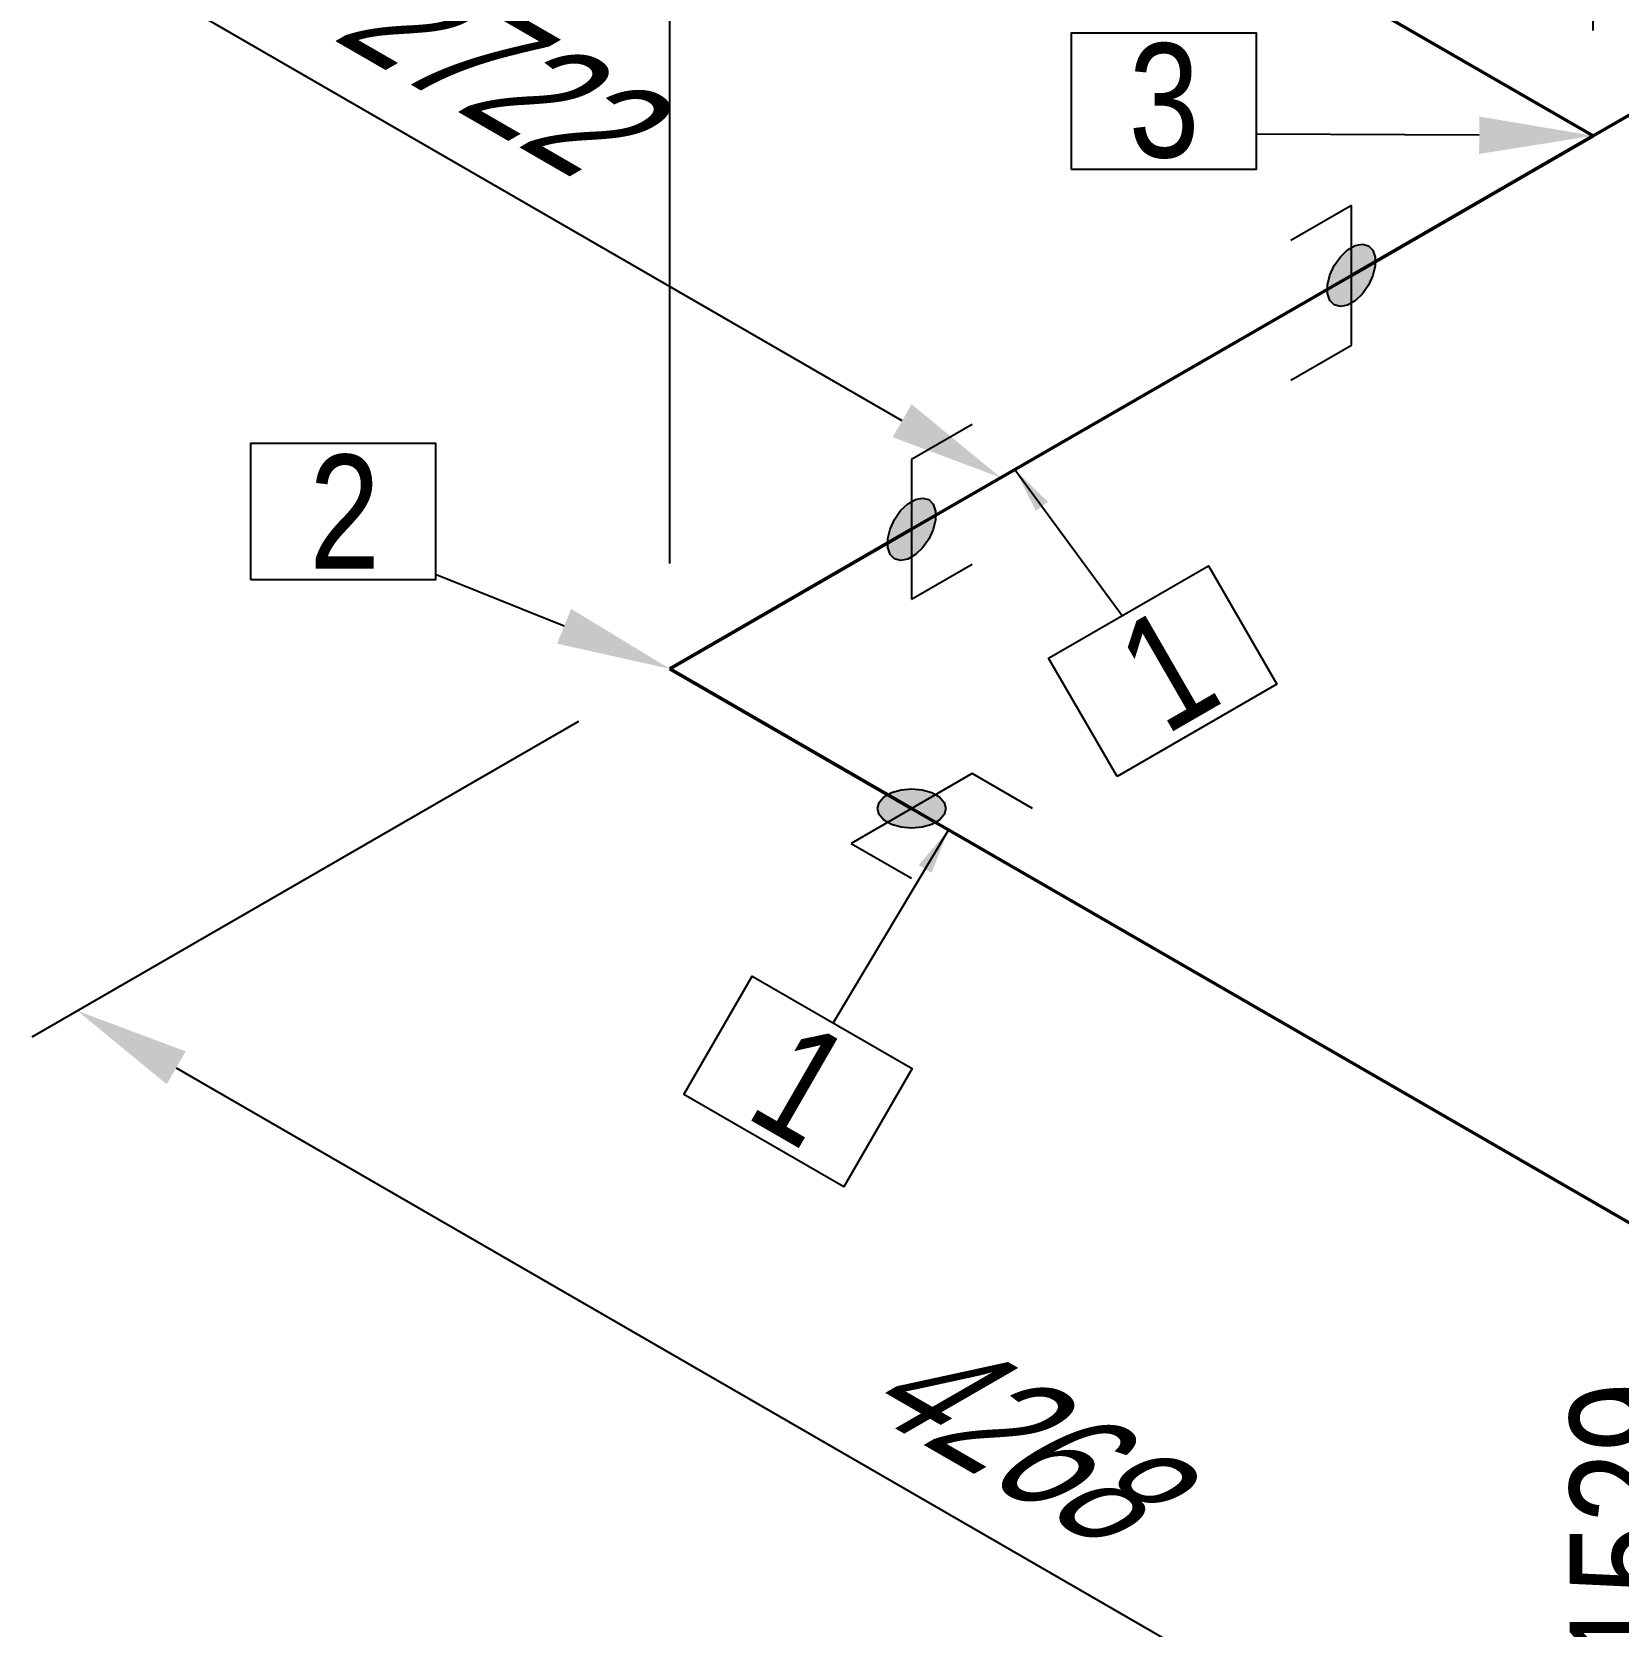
# Model space of a CAD drawing. Header units: millimetres. Extents: x 0 to 594, y 0 to 420.
# Drawn here: x 140.2 to 174.98, y 223.2 to 258.16 of the extents above; entities that cross this region are included whole.
import ezdxf
from ezdxf import colors
from ezdxf.entities.mleader import LeaderData, LeaderLine
from ezdxf.enums import TextEntityAlignment as Align
from ezdxf.math import Vec2, Vec3

# ---------------------------------------------------------------- set-up
doc = ezdxf.new("R2010")
doc.units = ezdxf.units.MM
doc.header["$LTSCALE"] = 0.25
for name, color, linetype in [('용접', 1, 'Continuous'), ('주석', 7, 'Continuous'), ('치수', 1, 'Continuous')]:
    doc.layers.add(name, color=color, linetype=linetype)
doc.layers.add('파이프 작은 보어', color=30, linetype='Continuous', lineweight=50)
doc.styles.add('AdskIsoAnnotation', font='arial.ttf', dxfattribs={"width": 0.8, "height": 1})
doc.styles.add('AdskIsoMetric', font='arial.ttf', dxfattribs={"width": 0.8, "height": 2.5})
doc.styles.add('AdskIsoMetric-30', font='arial.ttf', dxfattribs={"width": 0.8, "height": 2.5})
doc.styles.add('AdskIsoMetric30', font='arial.ttf', dxfattribs={"width": 0.8, "oblique": 30, "height": 2.5})
doc.styles.get("Standard").update_dxf_attribs({"font": 'arial.ttf'})
doc.dimstyles.new('AdskIsoMetric', dxfattribs={"dimtxt": 2.5, "dimasz": 2.5, "dimexe": 1, "dimexo": 2, "dimgap": 0.8, "dimtad": 1, "dimdec": 0, "dimrnd": 1, "dimzin": 0, "dimdsep": 46, "dimtxsty": 'AdskIsoMetric', "dimcen": 0, "dimclrt": 7, "dimadec": 0, "dimazin": 0, "dimtfac": 1, "dimtdec": 0, "dimtmove": 1, "dimatfit": 3, "dimfxl": 0, "dimfrac": 2, "dimtolj": 1, "dimtzin": 0, "dimarcsym": 0})

# ---------------------------------------------------------------- blocks, each defined once
blk = doc.blocks.new('*D60')
at = {"layer": 'Defpoints', "color": 0}
for p in [(154.188, 267.575), (141.198, 260.075), (174.439, 255.884)]:
    blk.add_point(p, dxfattribs=at)
at = {"layer": '치수', "color": 0, "lineweight": -2}
for p, q in [((152.188, 266.421), (140.198, 259.498)), ((159.283, 249.634), (143.363, 258.825))]:
    blk.add_line(p, q, dxfattribs=at)
at = {"layer": '치수', "color": 0}
for points in [[(143.571, 259.186), (143.154, 258.464), (141.198, 260.075)], [(159.492, 249.994), (159.075, 249.273), (161.448, 248.384)]]:
    blk.add_solid(points, dxfattribs=at)
at = {"layer": '치수', "color": 7, "insert": (150.048, 257.558), "char_height": 2.5, "attachment_point": 5, "rotation": 330, "style": 'AdskIsoMetric30'}
blk.add_mtext('\\A1;2722', dxfattribs=at)
blk = doc.blocks.new('*D75')
at = {"layer": 'Defpoints', "color": 0}
for p in [(190.45, 255.929), (177.459, 248.429), (190.45, 223.256)]:
    blk.add_point(p, dxfattribs=at)
at = {"layer": '치수', "color": 0, "lineweight": -2}
for p, q in [((188.45, 254.774), (176.459, 247.851)), ((177.459, 218.256), (177.459, 245.929)), ((188.45, 222.102), (176.459, 215.179))]:
    blk.add_line(p, q, dxfattribs=at)
at = {"layer": '치수', "color": 0}
for points in [[(177.042, 245.929), (177.876, 245.929), (177.459, 248.429)], [(177.042, 218.256), (177.876, 218.256), (177.459, 215.756)]]:
    blk.add_solid(points, dxfattribs=at)
at = {"layer": '치수', "color": 7, "insert": (175.193, 225.45), "char_height": 2.5, "attachment_point": 5, "rotation": 90, "style": 'AdskIsoMetric-30'}
blk.add_mtext('\\A1;1529', dxfattribs=at)
blk = doc.blocks.new('*D76')
at = {"layer": 'Defpoints', "color": 0}
for p in [(154.188, 244.192), (190.45, 223.256), (177.459, 215.756)]:
    blk.add_point(p, dxfattribs=at)
at = {"layer": '치수', "color": 0, "lineweight": -2}
for p, q in [((152.188, 243.037), (140.198, 236.115)), ((143.363, 235.442), (175.294, 217.006)), ((188.45, 222.102), (176.459, 215.179))]:
    blk.add_line(p, q, dxfattribs=at)
at = {"layer": '치수', "color": 0}
for points in [[(143.571, 235.803), (143.154, 235.081), (141.198, 236.692)], [(175.502, 217.367), (175.086, 216.645), (177.459, 215.756)]]:
    blk.add_solid(points, dxfattribs=at)
at = {"layer": '치수', "color": 7, "insert": (161.596, 227.533), "char_height": 2.5, "attachment_point": 5, "rotation": 330, "style": 'AdskIsoMetric30'}
blk.add_mtext('\\A1;4268', dxfattribs=at)
blk = doc.blocks.new('*D77')
at = {"layer": 'Defpoints', "color": 0}
for p in [(174.439, 270.884), (194.689, 267.575), (174.439, 255.884)]:
    blk.add_point(p, dxfattribs=at)
at = {"layer": '치수', "color": 0, "lineweight": -2}
for p, q in [((194.689, 269.885), (194.689, 283.73)), ((192.524, 281.325), (176.604, 272.134)), ((174.439, 258.193), (174.439, 272.038))]:
    blk.add_line(p, q, dxfattribs=at)
at = {"layer": '치수', "color": 0}
for points in [[(192.316, 281.686), (192.733, 280.964), (194.689, 282.575)], [(176.395, 272.494), (176.812, 271.773), (174.439, 270.884)]]:
    blk.add_solid(points, dxfattribs=at)
at = {"layer": '치수', "color": 7, "insert": (184.564, 279.347), "char_height": 2.5, "attachment_point": 5, "rotation": 30, "style": 'AdskIsoMetric30'}
blk.add_mtext('\\A1;5448', dxfattribs=at)
blk = doc.blocks.new('*D78')
at = {"layer": 'Defpoints', "color": 0}
for p in [(154.188, 259.192), (174.439, 255.884), (154.188, 244.192)]:
    blk.add_point(p, dxfattribs=at)
at = {"layer": '치수', "color": 0, "lineweight": -2}
for p, q in [((174.439, 258.193), (174.439, 272.038)), ((172.274, 269.634), (156.353, 260.442)), ((154.188, 246.501), (154.188, 260.347))]:
    blk.add_line(p, q, dxfattribs=at)
at = {"layer": '치수', "color": 0}
for points in [[(172.065, 269.994), (172.482, 269.273), (174.439, 270.884)], [(156.145, 260.803), (156.561, 260.081), (154.188, 259.192)]]:
    blk.add_solid(points, dxfattribs=at)
at = {"layer": '치수', "color": 7, "insert": (164.313, 267.655), "char_height": 2.5, "attachment_point": 5, "rotation": 30, "style": 'AdskIsoMetric30'}
blk.add_mtext('\\A1;3970', dxfattribs=at)
blk = doc.blocks.new('엘보우-10-Iso2DSkew90')
at = {"color": 0, "linetype": 'ByBlock', "lineweight": -2, "extrusion": (0, 0.816497, 0.57735)}
for p, q in [((5.303, 3.062), (0, 0)), ((0, 0), (5.303, -3.062)), ((0, 0), (0, 0))]:
    blk.add_line(p, q, dxfattribs=at)
blk = doc.blocks.new('티-1-Iso2DSkew90')
at = {"color": 0, "linetype": 'ByBlock', "lineweight": -2, "extrusion": (1.90018e-10, -0.816497, -0.57735)}
for p, q in [((0, 0), (-5.303, 3.062)), ((5.303, 3.062), (0, 0)), ((0, 0), (-5.303, -3.062))]:
    blk.add_line(p, q, dxfattribs=at)
blk = doc.blocks.new('SocketWeld-2-IsoLeft')
blk.add_hatch(color=256).paths.add_polyline_path([(0.0405, 0.017), (0.0406, 0.0168), (0.0407, 0.0166), (0.0409, 0.0165), (0.041, 0.0163), (0.0412, 0.0161), (0.0413, 0.016), (0.0415, 0.0158), (0.0416, 0.0157), (0.0418, 0.0155), (0.0419, 0.0153), (0.042, 0.0152), (0.0422, 0.015), (0.0423, 0.0148), (0.0425, 0.0147), (0.0426, 0.0145), (0.0428, 0.0143), (0.0429, 0.0142), (0.0431, 0.014), (0.0432, 0.0138), (0.0433, 0.0137), (0.0435, 0.0135), (0.0436, 0.0134), (0.0438, 0.0132), (0.0439, 0.013), (0.0441, 0.0129), (0.0442, 0.0127), (0.0444, 0.0125), (0.0445, 0.0124), (0.0447, 0.0122), (0.0448, 0.012), (0.0449, 0.0119), (0.0451, 0.0117), (0.0452, 0.0115), (0.0454, 0.0114), (0.0455, 0.0112), (0.0457, 0.0111), (0.0458, 0.0109), (0.046, 0.0107), (0.0461, 0.0106), (0.0462, 0.0104), (0.0464, 0.0102), (0.0465, 0.0101), (0.0467, 0.0099), (0.0468, 0.0097), (0.047, 0.0096), (0.0471, 0.0094), (0.0473, 0.0092), (0.0474, 0.0091), (0.0476, 0.0089), (0.0476, 0.0089), (0.0476, 0.0087), (0.0477, 0.0086), (0.0477, 0.0084), (0.0478, 0.0082), (0.0478, 0.008), (0.0479, 0.0078), (0.0479, 0.0076), (0.048, 0.0075), (0.048, 0.0073), (0.0481, 0.0071), (0.0481, 0.0069), (0.0482, 0.0067), (0.0482, 0.0066), (0.0483, 0.0064), (0.0483, 0.0062), (0.0484, 0.006), (0.0484, 0.0058), (0.0485, 0.0056), (0.0485, 0.0055), (0.0486, 0.0053), (0.0486, 0.0051), (0.0487, 0.0049), (0.0487, 0.0047), (0.0488, 0.0046), (0.0488, 0.0044), (0.0489, 0.0042), (0.0489, 0.004), (0.049, 0.0038), (0.049, 0.0036), (0.0491, 0.0035), (0.0491, 0.0033), (0.0492, 0.0031), (0.0492, 0.0029), (0.0493, 0.0027), (0.0493, 0.0025), (0.0494, 0.0024), (0.0494, 0.0022), (0.0495, 0.002), (0.0495, 0.0018), (0.0496, 0.0016), (0.0496, 0.0015), (0.0497, 0.0013), (0.0497, 0.0011), (0.0498, 0.0009), (0.0498, 0.0007), (0.0499, 0.0005), (0.0499, 0.0004), (0.05, 0.0002), (0.05, 0), (0.05, 0), (0.05, -0.0002), (0.0499, -0.0004), (0.0499, -0.0005), (0.0498, -0.0007), (0.0498, -0.0009), (0.0497, -0.0011), (0.0497, -0.0013), (0.0496, -0.0015), (0.0496, -0.0016), (0.0495, -0.0018), (0.0495, -0.002), (0.0494, -0.0022), (0.0494, -0.0024), (0.0493, -0.0025), (0.0493, -0.0027), (0.0492, -0.0029), (0.0492, -0.0031), (0.0491, -0.0033), (0.0491, -0.0035), (0.049, -0.0036), (0.049, -0.0038), (0.0489, -0.004), (0.0489, -0.0042), (0.0488, -0.0044), (0.0488, -0.0046), (0.0487, -0.0047), (0.0487, -0.0049), (0.0486, -0.0051), (0.0486, -0.0053), (0.0485, -0.0055), (0.0485, -0.0056), (0.0484, -0.0058), (0.0484, -0.006), (0.0483, -0.0062), (0.0483, -0.0064), (0.0482, -0.0066), (0.0482, -0.0067), (0.0481, -0.0069), (0.0481, -0.0071), (0.048, -0.0073), (0.048, -0.0075), (0.0479, -0.0076), (0.0479, -0.0078), (0.0478, -0.008), (0.0478, -0.0082), (0.0477, -0.0084), (0.0477, -0.0086), (0.0476, -0.0087), (0.0476, -0.0089), (0.0476, -0.0089), (0.0474, -0.0091), (0.0473, -0.0092), (0.0471, -0.0094), (0.047, -0.0096), (0.0468, -0.0097), (0.0467, -0.0099), (0.0465, -0.0101), (0.0464, -0.0102), (0.0462, -0.0104), (0.0461, -0.0106), (0.046, -0.0107), (0.0458, -0.0109), (0.0457, -0.0111), (0.0455, -0.0112), (0.0454, -0.0114), (0.0452, -0.0115), (0.0451, -0.0117), (0.0449, -0.0119), (0.0448, -0.012), (0.0447, -0.0122), (0.0445, -0.0124), (0.0444, -0.0125), (0.0442, -0.0127), (0.0441, -0.0129), (0.0439, -0.013), (0.0438, -0.0132), (0.0436, -0.0134), (0.0435, -0.0135), (0.0433, -0.0137), (0.0432, -0.0138), (0.0431, -0.014), (0.0429, -0.0142), (0.0428, -0.0143), (0.0426, -0.0145), (0.0425, -0.0147), (0.0423, -0.0148), (0.0422, -0.015), (0.042, -0.0152), (0.0419, -0.0153), (0.0418, -0.0155), (0.0416, -0.0157), (0.0415, -0.0158), (0.0413, -0.016), (0.0412, -0.0161), (0.041, -0.0163), (0.0409, -0.0165), (0.0407, -0.0166), (0.0406, -0.0168), (0.0405, -0.017), (0.0405, -0.017), (0.0402, -0.0171), (0.04, -0.0172), (0.0398, -0.0174), (0.0395, -0.0175), (0.0393, -0.0176), (0.0391, -0.0177), (0.0389, -0.0179), (0.0386, -0.018), (0.0384, -0.0181), (0.0382, -0.0183), (0.038, -0.0184), (0.0377, -0.0185), (0.0375, -0.0187), (0.0373, -0.0188), (0.0371, -0.0189), (0.0368, -0.0191), (0.0366, -0.0192), (0.0364, -0.0193), (0.0362, -0.0194), (0.0359, -0.0196), (0.0357, -0.0197), (0.0355, -0.0198), (0.0353, -0.02), (0.035, -0.0201), (0.0348, -0.0202), (0.0346, -0.0204), (0.0344, -0.0205), (0.0341, -0.0206), (0.0339, -0.0207), (0.0337, -0.0209), (0.0335, -0.021), (0.0332, -0.0211), (0.033, -0.0213), (0.0328, -0.0214), (0.0325, -0.0215), (0.0323, -0.0217), (0.0321, -0.0218), (0.0319, -0.0219), (0.0316, -0.0221), (0.0314, -0.0222), (0.0312, -0.0223), (0.031, -0.0224), (0.0307, -0.0226), (0.0305, -0.0227), (0.0303, -0.0228), (0.0301, -0.023), (0.0298, -0.0231), (0.0296, -0.0232), (0.0294, -0.0234), (0.0294, -0.0234), (0.0291, -0.0234), (0.0288, -0.0235), (0.0285, -0.0236), (0.0283, -0.0237), (0.028, -0.0238), (0.0277, -0.0239), (0.0274, -0.0239), (0.0271, -0.024), (0.0268, -0.0241), (0.0265, -0.0242), (0.0263, -0.0243), (0.026, -0.0244), (0.0257, -0.0244), (0.0254, -0.0245), (0.0251, -0.0246), (0.0248, -0.0247), (0.0246, -0.0248), (0.0243, -0.0249), (0.024, -0.0249), (0.0237, -0.025), (0.0234, -0.0251), (0.0231, -0.0252), (0.0228, -0.0253), (0.0226, -0.0254), (0.0223, -0.0254), (0.022, -0.0255), (0.0217, -0.0256), (0.0214, -0.0257), (0.0211, -0.0258), (0.0209, -0.0259), (0.0206, -0.0259), (0.0203, -0.026), (0.02, -0.0261), (0.0197, -0.0262), (0.0194, -0.0263), (0.0191, -0.0264), (0.0189, -0.0265), (0.0186, -0.0265), (0.0183, -0.0266), (0.018, -0.0267), (0.0177, -0.0268), (0.0174, -0.0269), (0.0172, -0.027), (0.0169, -0.027), (0.0166, -0.0271), (0.0163, -0.0272), (0.016, -0.0273), (0.0157, -0.0274), (0.0155, -0.0275), (0.0155, -0.0275), (0.0151, -0.0275), (0.0148, -0.0275), (0.0145, -0.0275), (0.0142, -0.0276), (0.0139, -0.0276), (0.0136, -0.0276), (0.0132, -0.0277), (0.0129, -0.0277), (0.0126, -0.0277), (0.0123, -0.0277), (0.012, -0.0278), (0.0117, -0.0278), (0.0114, -0.0278), (0.011, -0.0279), (0.0107, -0.0279), (0.0104, -0.0279), (0.0101, -0.0279), (0.0098, -0.028), (0.0095, -0.028), (0.0091, -0.028), (0.0088, -0.0281), (0.0085, -0.0281), (0.0082, -0.0281), (0.0079, -0.0281), (0.0076, -0.0282), (0.0073, -0.0282), (0.0069, -0.0282), (0.0066, -0.0283), (0.0063, -0.0283), (0.006, -0.0283), (0.0057, -0.0283), (0.0054, -0.0284), (0.005, -0.0284), (0.0047, -0.0284), (0.0044, -0.0285), (0.0041, -0.0285), (0.0038, -0.0285), (0.0035, -0.0286), (0.0032, -0.0286), (0.0028, -0.0286), (0.0025, -0.0286), (0.0022, -0.0287), (0.0019, -0.0287), (0.0016, -0.0287), (0.0013, -0.0288), (0.0009, -0.0288), (0.0006, -0.0288), (0.0003, -0.0288), (0, -0.0289), (0, -0.0289), (-0.0003, -0.0288), (-0.0006, -0.0288), (-0.0009, -0.0288), (-0.0013, -0.0288), (-0.0016, -0.0287), (-0.0019, -0.0287), (-0.0022, -0.0287), (-0.0025, -0.0286), (-0.0028, -0.0286), (-0.0032, -0.0286), (-0.0035, -0.0286), (-0.0038, -0.0285), (-0.0041, -0.0285), (-0.0044, -0.0285), (-0.0047, -0.0284), (-0.005, -0.0284), (-0.0054, -0.0284), (-0.0057, -0.0283), (-0.006, -0.0283), (-0.0063, -0.0283), (-0.0066, -0.0283), (-0.0069, -0.0282), (-0.0073, -0.0282), (-0.0076, -0.0282), (-0.0079, -0.0281), (-0.0082, -0.0281), (-0.0085, -0.0281), (-0.0088, -0.0281), (-0.0091, -0.028), (-0.0095, -0.028), (-0.0098, -0.028), (-0.0101, -0.0279), (-0.0104, -0.0279), (-0.0107, -0.0279), (-0.011, -0.0279), (-0.0114, -0.0278), (-0.0117, -0.0278), (-0.012, -0.0278), (-0.0123, -0.0277), (-0.0126, -0.0277), (-0.0129, -0.0277), (-0.0132, -0.0277), (-0.0136, -0.0276), (-0.0139, -0.0276), (-0.0142, -0.0276), (-0.0145, -0.0275), (-0.0148, -0.0275), (-0.0151, -0.0275), (-0.0155, -0.0275), (-0.0155, -0.0275), (-0.0157, -0.0274), (-0.016, -0.0273), (-0.0163, -0.0272), (-0.0166, -0.0271), (-0.0169, -0.027), (-0.0172, -0.027), (-0.0174, -0.0269), (-0.0177, -0.0268), (-0.018, -0.0267), (-0.0183, -0.0266), (-0.0186, -0.0265), (-0.0189, -0.0265), (-0.0191, -0.0264), (-0.0194, -0.0263), (-0.0197, -0.0262), (-0.02, -0.0261), (-0.0203, -0.026), (-0.0206, -0.0259), (-0.0209, -0.0259), (-0.0211, -0.0258), (-0.0214, -0.0257), (-0.0217, -0.0256), (-0.022, -0.0255), (-0.0223, -0.0254), (-0.0226, -0.0254), (-0.0228, -0.0253), (-0.0231, -0.0252), (-0.0234, -0.0251), (-0.0237, -0.025), (-0.024, -0.0249), (-0.0243, -0.0249), (-0.0246, -0.0248), (-0.0248, -0.0247), (-0.0251, -0.0246), (-0.0254, -0.0245), (-0.0257, -0.0244), (-0.026, -0.0244), (-0.0263, -0.0243), (-0.0265, -0.0242), (-0.0268, -0.0241), (-0.0271, -0.024), (-0.0274, -0.0239), (-0.0277, -0.0239), (-0.028, -0.0238), (-0.0283, -0.0237), (-0.0285, -0.0236), (-0.0288, -0.0235), (-0.0291, -0.0234), (-0.0294, -0.0234), (-0.0294, -0.0234), (-0.0296, -0.0232), (-0.0298, -0.0231), (-0.0301, -0.023), (-0.0303, -0.0228), (-0.0305, -0.0227), (-0.0307, -0.0226), (-0.031, -0.0224), (-0.0312, -0.0223), (-0.0314, -0.0222), (-0.0316, -0.0221), (-0.0319, -0.0219), (-0.0321, -0.0218), (-0.0323, -0.0217), (-0.0325, -0.0215), (-0.0328, -0.0214), (-0.033, -0.0213), (-0.0332, -0.0211), (-0.0335, -0.021), (-0.0337, -0.0209), (-0.0339, -0.0207), (-0.0341, -0.0206), (-0.0344, -0.0205), (-0.0346, -0.0204), (-0.0348, -0.0202), (-0.035, -0.0201), (-0.0353, -0.02), (-0.0355, -0.0198), (-0.0357, -0.0197), (-0.0359, -0.0196), (-0.0362, -0.0194), (-0.0364, -0.0193), (-0.0366, -0.0192), (-0.0368, -0.0191), (-0.0371, -0.0189), (-0.0373, -0.0188), (-0.0375, -0.0187), (-0.0377, -0.0185), (-0.038, -0.0184), (-0.0382, -0.0183), (-0.0384, -0.0181), (-0.0386, -0.018), (-0.0389, -0.0179), (-0.0391, -0.0177), (-0.0393, -0.0176), (-0.0395, -0.0175), (-0.0398, -0.0174), (-0.04, -0.0172), (-0.0402, -0.0171), (-0.0405, -0.017), (-0.0405, -0.017), (-0.0406, -0.0168), (-0.0407, -0.0166), (-0.0409, -0.0165), (-0.041, -0.0163), (-0.0412, -0.0161), (-0.0413, -0.016), (-0.0415, -0.0158), (-0.0416, -0.0157), (-0.0418, -0.0155), (-0.0419, -0.0153), (-0.042, -0.0152), (-0.0422, -0.015), (-0.0423, -0.0148), (-0.0425, -0.0147), (-0.0426, -0.0145), (-0.0428, -0.0143), (-0.0429, -0.0142), (-0.0431, -0.014), (-0.0432, -0.0138), (-0.0433, -0.0137), (-0.0435, -0.0135), (-0.0436, -0.0134), (-0.0438, -0.0132), (-0.0439, -0.013), (-0.0441, -0.0129), (-0.0442, -0.0127), (-0.0444, -0.0125), (-0.0445, -0.0124), (-0.0447, -0.0122), (-0.0448, -0.012), (-0.0449, -0.0119), (-0.0451, -0.0117), (-0.0452, -0.0115), (-0.0454, -0.0114), (-0.0455, -0.0112), (-0.0457, -0.0111), (-0.0458, -0.0109), (-0.046, -0.0107), (-0.0461, -0.0106), (-0.0462, -0.0104), (-0.0464, -0.0102), (-0.0465, -0.0101), (-0.0467, -0.0099), (-0.0468, -0.0097), (-0.047, -0.0096), (-0.0471, -0.0094), (-0.0473, -0.0092), (-0.0474, -0.0091), (-0.0476, -0.0089), (-0.0476, -0.0089), (-0.0476, -0.0087), (-0.0477, -0.0086), (-0.0477, -0.0084), (-0.0478, -0.0082), (-0.0478, -0.008), (-0.0479, -0.0078), (-0.0479, -0.0076), (-0.048, -0.0075), (-0.048, -0.0073), (-0.0481, -0.0071), (-0.0481, -0.0069), (-0.0482, -0.0067), (-0.0482, -0.0066), (-0.0483, -0.0064), (-0.0483, -0.0062), (-0.0484, -0.006), (-0.0484, -0.0058), (-0.0485, -0.0056), (-0.0485, -0.0055), (-0.0486, -0.0053), (-0.0486, -0.0051), (-0.0487, -0.0049), (-0.0487, -0.0047), (-0.0488, -0.0046), (-0.0488, -0.0044), (-0.0489, -0.0042), (-0.0489, -0.004), (-0.049, -0.0038), (-0.049, -0.0036), (-0.0491, -0.0035), (-0.0491, -0.0033), (-0.0492, -0.0031), (-0.0492, -0.0029), (-0.0493, -0.0027), (-0.0493, -0.0025), (-0.0494, -0.0024), (-0.0494, -0.0022), (-0.0495, -0.002), (-0.0495, -0.0018), (-0.0496, -0.0016), (-0.0496, -0.0015), (-0.0497, -0.0013), (-0.0497, -0.0011), (-0.0498, -0.0009), (-0.0498, -0.0007), (-0.0499, -0.0005), (-0.0499, -0.0004), (-0.05, -0.0002), (-0.05, 0), (-0.05, 0), (-0.05, 0.0002), (-0.0499, 0.0004), (-0.0499, 0.0005), (-0.0498, 0.0007), (-0.0498, 0.0009), (-0.0497, 0.0011), (-0.0497, 0.0013), (-0.0496, 0.0015), (-0.0496, 0.0016), (-0.0495, 0.0018), (-0.0495, 0.002), (-0.0494, 0.0022), (-0.0494, 0.0024), (-0.0493, 0.0025), (-0.0493, 0.0027), (-0.0492, 0.0029), (-0.0492, 0.0031), (-0.0491, 0.0033), (-0.0491, 0.0035), (-0.049, 0.0036), (-0.049, 0.0038), (-0.0489, 0.004), (-0.0489, 0.0042), (-0.0488, 0.0044), (-0.0488, 0.0046), (-0.0487, 0.0047), (-0.0487, 0.0049), (-0.0486, 0.0051), (-0.0486, 0.0053), (-0.0485, 0.0055), (-0.0485, 0.0056), (-0.0484, 0.0058), (-0.0484, 0.006), (-0.0483, 0.0062), (-0.0483, 0.0064), (-0.0482, 0.0066), (-0.0482, 0.0067), (-0.0481, 0.0069), (-0.0481, 0.0071), (-0.048, 0.0073), (-0.048, 0.0075), (-0.0479, 0.0076), (-0.0479, 0.0078), (-0.0478, 0.008), (-0.0478, 0.0082), (-0.0477, 0.0084), (-0.0477, 0.0086), (-0.0476, 0.0087), (-0.0476, 0.0089), (-0.0476, 0.0089), (-0.0474, 0.0091), (-0.0473, 0.0092), (-0.0471, 0.0094), (-0.047, 0.0096), (-0.0468, 0.0097), (-0.0467, 0.0099), (-0.0465, 0.0101), (-0.0464, 0.0102), (-0.0462, 0.0104), (-0.0461, 0.0106), (-0.046, 0.0107), (-0.0458, 0.0109), (-0.0457, 0.0111), (-0.0455, 0.0112), (-0.0454, 0.0114), (-0.0452, 0.0115), (-0.0451, 0.0117), (-0.0449, 0.0119), (-0.0448, 0.012), (-0.0447, 0.0122), (-0.0445, 0.0124), (-0.0444, 0.0125), (-0.0442, 0.0127), (-0.0441, 0.0129), (-0.0439, 0.013), (-0.0438, 0.0132), (-0.0436, 0.0134), (-0.0435, 0.0135), (-0.0433, 0.0137), (-0.0432, 0.0138), (-0.0431, 0.014), (-0.0429, 0.0142), (-0.0428, 0.0143), (-0.0426, 0.0145), (-0.0425, 0.0147), (-0.0423, 0.0148), (-0.0422, 0.015), (-0.042, 0.0152), (-0.0419, 0.0153), (-0.0418, 0.0155), (-0.0416, 0.0157), (-0.0415, 0.0158), (-0.0413, 0.016), (-0.0412, 0.0161), (-0.041, 0.0163), (-0.0409, 0.0165), (-0.0407, 0.0166), (-0.0406, 0.0168), (-0.0405, 0.017), (-0.0405, 0.017), (-0.0402, 0.0171), (-0.04, 0.0172), (-0.0398, 0.0174), (-0.0395, 0.0175), (-0.0393, 0.0176), (-0.0391, 0.0177), (-0.0389, 0.0179), (-0.0386, 0.018), (-0.0384, 0.0181), (-0.0382, 0.0183), (-0.038, 0.0184), (-0.0377, 0.0185), (-0.0375, 0.0187), (-0.0373, 0.0188), (-0.0371, 0.0189), (-0.0368, 0.0191), (-0.0366, 0.0192), (-0.0364, 0.0193), (-0.0362, 0.0194), (-0.0359, 0.0196), (-0.0357, 0.0197), (-0.0355, 0.0198), (-0.0353, 0.02), (-0.035, 0.0201), (-0.0348, 0.0202), (-0.0346, 0.0204), (-0.0344, 0.0205), (-0.0341, 0.0206), (-0.0339, 0.0207), (-0.0337, 0.0209), (-0.0335, 0.021), (-0.0332, 0.0211), (-0.033, 0.0213), (-0.0328, 0.0214), (-0.0325, 0.0215), (-0.0323, 0.0217), (-0.0321, 0.0218), (-0.0319, 0.0219), (-0.0316, 0.0221), (-0.0314, 0.0222), (-0.0312, 0.0223), (-0.031, 0.0224), (-0.0307, 0.0226), (-0.0305, 0.0227), (-0.0303, 0.0228), (-0.0301, 0.023), (-0.0298, 0.0231), (-0.0296, 0.0232), (-0.0294, 0.0234), (-0.0294, 0.0234), (-0.0291, 0.0234), (-0.0288, 0.0235), (-0.0285, 0.0236), (-0.0283, 0.0237), (-0.028, 0.0238), (-0.0277, 0.0239), (-0.0274, 0.0239), (-0.0271, 0.024), (-0.0268, 0.0241), (-0.0265, 0.0242), (-0.0263, 0.0243), (-0.026, 0.0244), (-0.0257, 0.0244), (-0.0254, 0.0245), (-0.0251, 0.0246), (-0.0248, 0.0247), (-0.0246, 0.0248), (-0.0243, 0.0249), (-0.024, 0.0249), (-0.0237, 0.025), (-0.0234, 0.0251), (-0.0231, 0.0252), (-0.0228, 0.0253), (-0.0226, 0.0254), (-0.0223, 0.0254), (-0.022, 0.0255), (-0.0217, 0.0256), (-0.0214, 0.0257), (-0.0211, 0.0258), (-0.0209, 0.0259), (-0.0206, 0.0259), (-0.0203, 0.026), (-0.02, 0.0261), (-0.0197, 0.0262), (-0.0194, 0.0263), (-0.0191, 0.0264), (-0.0189, 0.0265), (-0.0186, 0.0265), (-0.0183, 0.0266), (-0.018, 0.0267), (-0.0177, 0.0268), (-0.0174, 0.0269), (-0.0172, 0.027), (-0.0169, 0.027), (-0.0166, 0.0271), (-0.0163, 0.0272), (-0.016, 0.0273), (-0.0157, 0.0274), (-0.0155, 0.0275), (-0.0155, 0.0275), (-0.0151, 0.0275), (-0.0148, 0.0275), (-0.0145, 0.0275), (-0.0142, 0.0276), (-0.0139, 0.0276), (-0.0136, 0.0276), (-0.0132, 0.0277), (-0.0129, 0.0277), (-0.0126, 0.0277), (-0.0123, 0.0277), (-0.012, 0.0278), (-0.0117, 0.0278), (-0.0114, 0.0278), (-0.011, 0.0279), (-0.0107, 0.0279), (-0.0104, 0.0279), (-0.0101, 0.0279), (-0.0098, 0.028), (-0.0095, 0.028), (-0.0091, 0.028), (-0.0088, 0.0281), (-0.0085, 0.0281), (-0.0082, 0.0281), (-0.0079, 0.0281), (-0.0076, 0.0282), (-0.0073, 0.0282), (-0.0069, 0.0282), (-0.0066, 0.0283), (-0.0063, 0.0283), (-0.006, 0.0283), (-0.0057, 0.0283), (-0.0054, 0.0284), (-0.005, 0.0284), (-0.0047, 0.0284), (-0.0044, 0.0285), (-0.0041, 0.0285), (-0.0038, 0.0285), (-0.0035, 0.0286), (-0.0032, 0.0286), (-0.0028, 0.0286), (-0.0025, 0.0286), (-0.0022, 0.0287), (-0.0019, 0.0287), (-0.0016, 0.0287), (-0.0013, 0.0288), (-0.0009, 0.0288), (-0.0006, 0.0288), (-0.0003, 0.0288), (0, 0.0289), (0, 0.0289), (0.0003, 0.0288), (0.0006, 0.0288), (0.0009, 0.0288), (0.0013, 0.0288), (0.0016, 0.0287), (0.0019, 0.0287), (0.0022, 0.0287), (0.0025, 0.0286), (0.0028, 0.0286), (0.0032, 0.0286), (0.0035, 0.0286), (0.0038, 0.0285), (0.0041, 0.0285), (0.0044, 0.0285), (0.0047, 0.0284), (0.005, 0.0284), (0.0054, 0.0284), (0.0057, 0.0283), (0.006, 0.0283), (0.0063, 0.0283), (0.0066, 0.0283), (0.0069, 0.0282), (0.0073, 0.0282), (0.0076, 0.0282), (0.0079, 0.0281), (0.0082, 0.0281), (0.0085, 0.0281), (0.0088, 0.0281), (0.0091, 0.028), (0.0095, 0.028), (0.0098, 0.028), (0.0101, 0.0279), (0.0104, 0.0279), (0.0107, 0.0279), (0.011, 0.0279), (0.0114, 0.0278), (0.0117, 0.0278), (0.012, 0.0278), (0.0123, 0.0277), (0.0126, 0.0277), (0.0129, 0.0277), (0.0132, 0.0277), (0.0136, 0.0276), (0.0139, 0.0276), (0.0142, 0.0276), (0.0145, 0.0275), (0.0148, 0.0275), (0.0151, 0.0275), (0.0155, 0.0275), (0.0155, 0.0275), (0.0157, 0.0274), (0.016, 0.0273), (0.0163, 0.0272), (0.0166, 0.0271), (0.0169, 0.027), (0.0172, 0.027), (0.0174, 0.0269), (0.0177, 0.0268), (0.018, 0.0267), (0.0183, 0.0266), (0.0186, 0.0265), (0.0189, 0.0265), (0.0191, 0.0264), (0.0194, 0.0263), (0.0197, 0.0262), (0.02, 0.0261), (0.0203, 0.026), (0.0206, 0.0259), (0.0209, 0.0259), (0.0211, 0.0258), (0.0214, 0.0257), (0.0217, 0.0256), (0.022, 0.0255), (0.0223, 0.0254), (0.0226, 0.0254), (0.0228, 0.0253), (0.0231, 0.0252), (0.0234, 0.0251), (0.0237, 0.025), (0.024, 0.0249), (0.0243, 0.0249), (0.0246, 0.0248), (0.0248, 0.0247), (0.0251, 0.0246), (0.0254, 0.0245), (0.0257, 0.0244), (0.026, 0.0244), (0.0263, 0.0243), (0.0265, 0.0242), (0.0268, 0.0241), (0.0271, 0.024), (0.0274, 0.0239), (0.0277, 0.0239), (0.028, 0.0238), (0.0283, 0.0237), (0.0285, 0.0236), (0.0288, 0.0235), (0.0291, 0.0234), (0.0294, 0.0234), (0.0294, 0.0234), (0.0296, 0.0232), (0.0298, 0.0231), (0.0301, 0.023), (0.0303, 0.0228), (0.0305, 0.0227), (0.0307, 0.0226), (0.031, 0.0224), (0.0312, 0.0223), (0.0314, 0.0222), (0.0316, 0.0221), (0.0319, 0.0219), (0.0321, 0.0218), (0.0323, 0.0217), (0.0325, 0.0215), (0.0328, 0.0214), (0.033, 0.0213), (0.0332, 0.0211), (0.0335, 0.021), (0.0337, 0.0209), (0.0339, 0.0207), (0.0341, 0.0206), (0.0344, 0.0205), (0.0346, 0.0204), (0.0348, 0.0202), (0.035, 0.0201), (0.0353, 0.02), (0.0355, 0.0198), (0.0357, 0.0197), (0.0359, 0.0196), (0.0362, 0.0194), (0.0364, 0.0193), (0.0366, 0.0192), (0.0368, 0.0191), (0.0371, 0.0189), (0.0373, 0.0188), (0.0375, 0.0187), (0.0377, 0.0185), (0.038, 0.0184), (0.0382, 0.0183), (0.0384, 0.0181), (0.0386, 0.018), (0.0389, 0.0179), (0.0391, 0.0177), (0.0393, 0.0176), (0.0395, 0.0175), (0.0398, 0.0174), (0.04, 0.0172), (0.0402, 0.0171)], flags=0)
at = {"color": 0, "linetype": 'ByBlock', "lineweight": -2, "extrusion": (0, -0.816497, -0.57735)}
for p, q in [((0.0884, 0.051), (0, 0.1021)), ((-0.0884, -0.051), (0.0884, 0.051)), ((-0.0405, 0.017), (-0.0294, 0.0234)), ((-0.0294, 0.0234), (-0.0155, 0.0275)), ((-0.0155, 0.0275), (0, 0.0289)), ((0, 0.0289), (0.0155, 0.0275)), ((0.0155, 0.0275), (0.0294, 0.0234)), ((0.0294, 0.0234), (0.0405, 0.017)), ((-0.1768, 0), (-0.0884, -0.051)), ((-0.05, 0), (-0.0476, 0.0089)), ((-0.0476, -0.0089), (-0.05, 0)), ((-0.0476, 0.0089), (-0.0405, 0.017)), ((0.0405, 0.017), (0.0476, 0.0089)), ((0.0476, 0.0089), (0.05, 0)), ((-0.0405, -0.017), (-0.0476, -0.0089)), ((-0.0294, -0.0234), (-0.0405, -0.017)), ((0.0405, -0.017), (0.0294, -0.0234)), ((0.0476, -0.0089), (0.0405, -0.017)), ((0.05, 0), (0.0476, -0.0089)), ((-0.0155, -0.0275), (-0.0294, -0.0234)), ((0, -0.0289), (-0.0155, -0.0275)), ((0.0155, -0.0275), (0, -0.0289)), ((0.0294, -0.0234), (0.0155, -0.0275))]:
    blk.add_line(p, q, dxfattribs=at)
blk = doc.blocks.new('AnnoRect')
at = {"color": 0, "linetype": 'ByBlock', "lineweight": -2}
blk.add_wipeout([(-0.81, -0.6), (-0.81, 0.6), (0.81, 0.6), (0.81, -0.6)], dxfattribs=at)
blk.add_lwpolyline([(-0.81, -0.6), (-0.81, 0.6), (0.81, 0.6), (0.81, -0.6)], close=True, dxfattribs=at)
at = {"color": 0, "linetype": 'ByBlock', "lineweight": -2, "style": 'AdskIsoAnnotation', "width": 0.8}
blk.add_attdef('XX', text='', height=1, dxfattribs=at).set_placement((0, 0), align=Align.MIDDLE_CENTER)

msp = doc.modelspace()

# ---------------------------------------------------------------- linework, layer by layer
at = {"layer": '파이프 작은 보어'}
for points in [[(169.1354, 252.8218), (159.4913, 247.2538)], [(159.4913, 241.13), (185.1462, 226.3182)]]:
    msp.add_lwpolyline(points, dxfattribs=at)

# ---------------------------------------------------------------- block references
at = {"layer": '용접', "xscale": 15, "yscale": 15, "zscale": 15}
for p, rotation in [((169.1354, 252.8218), 60.00000000368106), ((159.4913, 247.2538), 240.000000003681), ((159.4913, 241.13), 180.0000000053224)]:
    msp.add_blockref('SocketWeld-2-IsoLeft', p, dxfattribs=dict(at, rotation=rotation))
at = {"layer": '파이프 작은 보어'}
for name, p in [('티-1-Iso2DSkew90', (174.4387, 255.8836)), ('엘보우-10-Iso2DSkew90', (154.188, 244.1919))]:
    msp.add_blockref(name, p, dxfattribs=at)

# ---------------------------------------------------------------- dimensions: what is measured, and where the dimension line sits
at = {"layer": '치수'}
for base, p1, p2, angle, text, override, picture, middle in [((174.4387, 270.8836), (194.6894, 267.5753), (174.4387, 255.8836), 210, '5448', {"dimtad": 0, "dimlfac": 233.006415, "dimtxsty": 'AdskIsoMetric30', "dimse1": 0, "dimse2": 0, "dimsd1": 0, "dimsd2": 0, "dimtmove": 1}, '*D77', (184.564, 279.3474)), ((154.188, 259.1919), (174.4387, 255.8836), (154.188, 244.1919), 210, '3970', {"dimtad": 0, "dimlfac": 169.778623, "dimtxsty": 'AdskIsoMetric30', "dimse1": 0, "dimse2": 0, "dimsd1": 0, "dimsd2": 0, "dimtmove": 1}, '*D78', (164.3134, 267.6546)), ((141.1977, 260.0753), (174.4387, 255.8836), (154.188, 267.5753), 150, '2722', {"dimtad": 0, "dimlfac": 116.390979, "dimtxsty": 'AdskIsoMetric30', "dimse1": 1, "dimse2": 0, "dimsd1": 0, "dimsd2": 0, "dimtmove": 1}, '*D60', (150.0484, 257.5576)), ((177.4592, 248.4288), (190.4495, 223.2563), (190.4495, 255.9288), 90, '1529', {"dimtad": 0, "dimlfac": 46.812297, "dimtxsty": 'AdskIsoMetric-30', "dimse1": 0, "dimse2": 0, "dimsd1": 0, "dimsd2": 0, "dimtmove": 1}, '*D75', (175.1929, 225.4501)), ((177.4592, 215.7563), (154.188, 244.1919), (190.4495, 223.2563), 330, '4268', {"dimtad": 0, "dimlfac": 101.925283, "dimtxsty": 'AdskIsoMetric30', "dimse1": 0, "dimse2": 0, "dimsd1": 0, "dimsd2": 0, "dimtmove": 1}, '*D76', (161.5956, 227.533))]:
    dim = msp.add_linear_dim(base=base, p1=p1, p2=p2, angle=angle, text=text, dimstyle='AdskIsoMetric', override=override, dxfattribs=at)
    dim.commit()
    dim.dimension.update_dxf_attribs({"geometry": picture, "text_midpoint": middle, "dimtype": 160})

# ---------------------------------------------------------------- leaders
at = {"layer": '주석'}
ml = msp.add_multileader_mtext('Standard', dxfattribs=at)
ml.set_content('')
ml.set_leader_properties()
ml.build(insert=Vec2(0, 0))
ml.multileader.update_dxf_attribs({"dogleg_length": 0, "arrow_head_size": 2.5})
ctx = ml.context
ctx.base_point, ctx.arrow_head_size, ctx.plane_origin = Vec3(167.0476, 255.9144), 2.5, Vec3(0, 13.1419)
notes = []
notes.append((ctx, [(0, (1, 1, 0), (167.0476, 255.9144), (-1, 0), 0, [(0, [(174.4387, 255.8836)], 0, [])])]))
ctx.mtext, ml.multileader.dxf.content_type = None, 0
ml = msp.add_multileader_mtext('Standard', dxfattribs=at)
ml.set_content('')
ml.set_leader_properties()
ml.build(insert=Vec2(0, 0))
ml.multileader.update_dxf_attribs({"dogleg_length": 0, "arrow_head_size": 0})
ctx = ml.context
ctx.base_point, ctx.arrow_head_size, ctx.plane_origin = Vec3(164.1074, 245.3586), 0, Vec3(0, 13.1419)
notes.append((ctx, [(0, (1, 1, 0), (164.1074, 245.3586), (-1, 0), 0, [(0, [(161.7574, 248.5621)], 0, [])])]))
ctx.mtext, ml.multileader.dxf.content_type = None, 0
ml = msp.add_multileader_mtext('Standard', dxfattribs=at)
ml.set_content('')
ml.set_leader_properties()
ml.build(insert=Vec2(0, 0))
ml.multileader.update_dxf_attribs({"dogleg_length": 0, "arrow_head_size": 2.5})
ctx = ml.context
ctx.base_point, ctx.arrow_head_size, ctx.plane_origin = Vec3(149.0476, 246.2643), 2.5, Vec3(0, 13.1419)
notes.append((ctx, [(0, (1, 1, 0), (149.0476, 246.2643), (-1, 0), 0, [(0, [(154.188, 244.1919)], 0, [])])]))
ctx.mtext, ml.multileader.dxf.content_type = None, 0
ml = msp.add_multileader_mtext('Standard', dxfattribs=at)
ml.set_content('')
ml.set_leader_properties()
ml.build(insert=Vec2(0, 0))
ml.multileader.update_dxf_attribs({"dogleg_length": 0, "arrow_head_size": 0})
ctx = ml.context
ctx.base_point, ctx.arrow_head_size, ctx.plane_origin = Vec3(157.7698, 236.4295), 0, Vec3(0, 13.1419)
notes.append((ctx, [(0, (1, 1, 0), (157.7698, 236.4295), (-1, 0), 0, [(0, [(160.3007, 240.6627)], 0, [])])]))
ctx.mtext, ml.multileader.dxf.content_type = None, 0
for ctx, leaders in notes:
    for number, flags, end, landing, length, lines in leaders:
        leader = LeaderData()
        leader.index, (leader.has_last_leader_line, leader.has_dogleg_vector, leader.attachment_direction) = number, flags
        leader.last_leader_point, leader.dogleg_vector, leader.dogleg_length = Vec3(end), Vec3(landing), length
        for number, points, colour, breaks in lines:
            line = LeaderLine()
            line.index, line.vertices, line.color, line.breaks = number, Vec3.list(points), colors.encode_raw_color(colour), breaks
            leader.lines.append(line)
        ctx.leaders.append(leader)

# ---------------------------------------------------------------- next in the draw order: block references
ref = msp.add_blockref('AnnoRect', (165.0238, 256.6419), dxfattribs=dict(at, xscale=2.5, yscale=2.5, zscale=2.5))
ref.add_attrib('XX_001', '3', (164.2516, 255.4089), dxfattribs={"layer": '0', "color": 0, "linetype": 'ByBlock', "lineweight": -2, "height": 2.5, "style": 'AdskIsoAnnotation', "width": 0.8})
ref = msp.add_blockref('AnnoRect', (147.0238, 247.6419), dxfattribs=dict(at, xscale=2.5, yscale=2.5, zscale=2.5))
ref.add_attrib('XX_001', '2', (146.2796, 246.3867), dxfattribs={"layer": '0', "color": 0, "linetype": 'ByBlock', "lineweight": -2, "height": 2.5, "style": 'AdskIsoAnnotation', "width": 0.8})
ref = msp.add_blockref('AnnoRect', (165, 244.1419), dxfattribs=dict(at, xscale=2.5, yscale=2.5, zscale=2.5, rotation=30.00000001043804))
ref.add_attrib('XX_001', '1', (165.0451, 242.7186), dxfattribs={"layer": '0', "color": 0, "linetype": 'ByBlock', "lineweight": -2, "height": 2.5, "rotation": 30, "style": 'AdskIsoAnnotation', "width": 0.8})
ref = msp.add_blockref('AnnoRect', (157, 235.1419), dxfattribs=dict(at, xscale=2.5, yscale=2.5, zscale=2.5, rotation=330.0000000078498))
ref.add_attrib('XX_001', '1', (155.79, 234.3912), dxfattribs={"layer": '0', "color": 0, "linetype": 'ByBlock', "lineweight": -2, "height": 2.5, "rotation": 330, "style": 'AdskIsoAnnotation', "width": 0.8})

doc.saveas('drawing.dxf')
